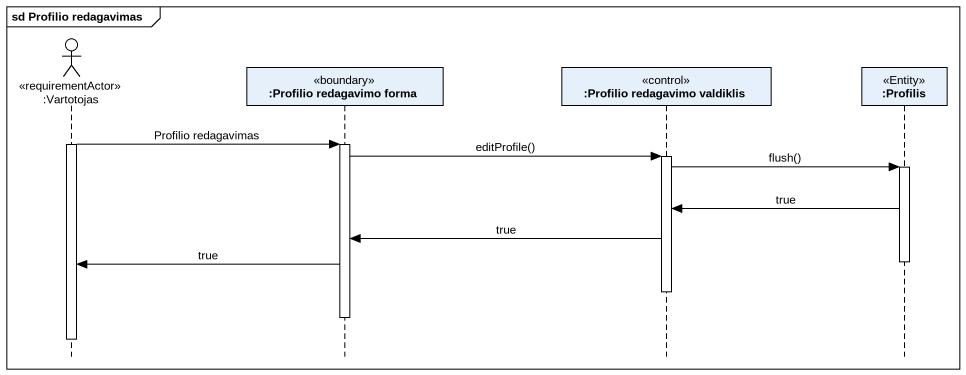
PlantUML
@startuml
mainframe sd Profilio redagavimas
hide footbox
actor ":Vartotojas" as Vartotojas <<requirementActor>>
participant ":Profilio redagavimo forma" as Profilio_redagavimo_forma <<boundary>>
participant ":Profilio redagavimo valdiklis" as Profilio_redagavimo <<control>>
participant ":Profilis" as Profilis <<Entity>>

activate Vartotojas
Vartotojas -> Profilio_redagavimo_forma : Profilio redagavimas
activate Profilio_redagavimo_forma
Profilio_redagavimo_forma -> Profilio_redagavimo : editProfile()
activate Profilio_redagavimo
Profilio_redagavimo -> Profilis : flush()
activate Profilis
Profilis -> Profilio_redagavimo : true
Profilio_redagavimo -> Profilio_redagavimo_forma : true
deactivate Profilis
Profilio_redagavimo_forma -> Vartotojas : true
deactivate Profilio_redagavimo
deactivate Profilio_redagavimo_forma
deactivate Vartotojas
@enduml
